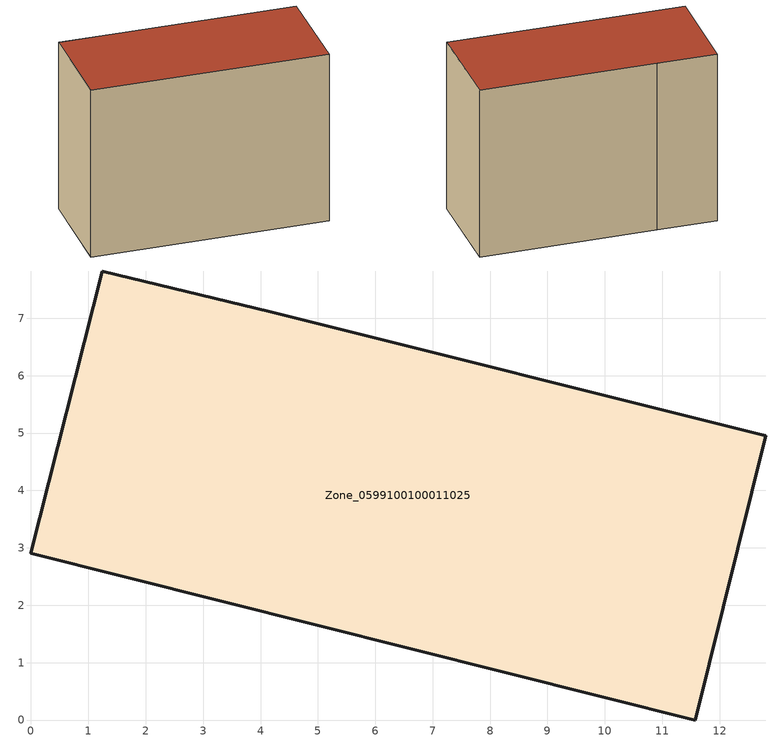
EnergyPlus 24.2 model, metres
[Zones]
Zone_0599100100011025
 floor ground (C_G): 11.57,0 0,2.91 1.25,7.82 4.17,7.11 12.8,4.95 z3.79
 wall outside (C_F): 0,2.91 11.57,0 12.8,4.95 4.17,7.11 1.25,7.82 0,2.91 z3.79:12.79
 roof outside (C_R): 4.17,7.11 1.25,7.82 0,2.91 11.57,0 12.8,4.95 z12.79
[BUILDING]
Pand.0599100100011025: North Axis=0; Terrain=City; Loads Convergence Tolerance Value=0.04; Temperature Convergence Tolerance Value=0.4; Solar Distribution=FullExterior; Maximum Number of Warmup Days=25; Minimum Number of Warmup Days=1
[Site:Location]
Rotterdam.The.Hague.AP_ZH_NLD Design_Conditions: Latitude=51.96; Longitude=4.45; Time Zone=1; Elevation=-4.5
[SITE:GROUNDTEMPERATURE:BUILDINGSURFACE]
18, 18, 18, 18, 18, 18, 18, 18, 18, 18, 18, 18
[MATERIAL] Thermal Absorptance=0.9; Solar Absorptance=0.7; Visible Absorptance=0.7
Name | Roughness | Thickness | Conductivity | Density | Specific Heat
G.TI.2015-2018 | MediumSmooth | 0.15 | 0.0428571 | 540 | 1210
F.TI.2015-2018 | Rough | 0.3 | 0.0666667 | 1920 | 840
R.TI.2015-2018 | MediumRough | 0.2 | 0.0333333 | 1500 | 1000
[CONSTRUCTION]
C_G: G.TI.2015-2018
C_F: F.TI.2015-2018
C_R: R.TI.2015-2018
[ZONE]
Zone_0599100100011025: Type=1; Multiplier=1; Ceiling Height=Autocalculate; Volume=Autocalculate; Floor Area=autocalculate; Part of Total Floor Area=Yes
[ZONEINFILTRATION:DESIGNFLOWRATE]
Infil_Zone_0599100100011025: Zone or ZoneList or Space or SpaceList=Zone_0599100100011025; Schedule=AlwaysOn; Design Flow Rate Calculation Method=Flow/Area; Flow Rate per Floor Area=0.0015; Constant Term Coefficient=1; Temperature Term Coefficient=0; Velocity Term Coefficient=0; Velocity Squared Term Coefficient=0
[HVACTEMPLATE:ZONE:IDEALLOADSAIRSYSTEM]
Zone_0599100100011025: Maximum Heating Supply Air Temperature=50; Minimum Cooling Supply Air Temperature=13; Maximum Heating Supply Air Humidity Ratio=0.0156; Minimum Cooling Supply Air Humidity Ratio=0.0077; Heating Limit=NoLimit; Cooling Limit=NoLimit; Dehumidification Control Type=ConstantSensibleHeatRatio; Cooling Sensible Heat Ratio=0.7; Dehumidification Setpoint=60; Humidification Control Type=None; Humidification Setpoint=30; Outdoor Air Method=None; Outdoor Air Flow Rate per Person=0.00944; Outdoor Air Flow Rate per Zone Floor Area=0; Outdoor Air Flow Rate per Zone=0; Demand Controlled Ventilation Type=None; Outdoor Air Economizer Type=NoEconomizer; Heat Recovery Type=None; Sensible Heat Recovery Effectiveness=0.7; Latent Heat Recovery Effectiveness=0.65
[ZONECONTROL:THERMOSTAT]
ThermostatControl_Zone_0599100100011025: Zone or ZoneList=Zone_0599100100011025; Control Type Schedule=DualSetpointControlType; Control 1=Thermostat_Zone_0599100100011025; Temperature Difference Between Cutout And Setpoint=0
[THERMOSTATSETPOINT:DUALSETPOINT]
Thermostat_Zone_0599100100011025: Heating Setpoint Temperature Schedule=HeatingSetpoint_Zone_0599100100011025; Cooling Setpoint Temperature Schedule=CoolingSetpoint_Zone_0599100100011025
[SCHEDULE:COMPACT]
HeatingSetpoint_Zone_0599100100011025: Through: 12/31, For: AllDays, Until: 24:00, 21
CoolingSetpoint_Zone_0599100100011025: Through: 12/31, For: AllDays, Until: 24:00, 24
DualSetpointControlType: Through: 12/31, For: AllDays, Until: 24:00, 4
AlwaysOn: Through: 12/31, For: AllDays, Until: 24:00, 1
